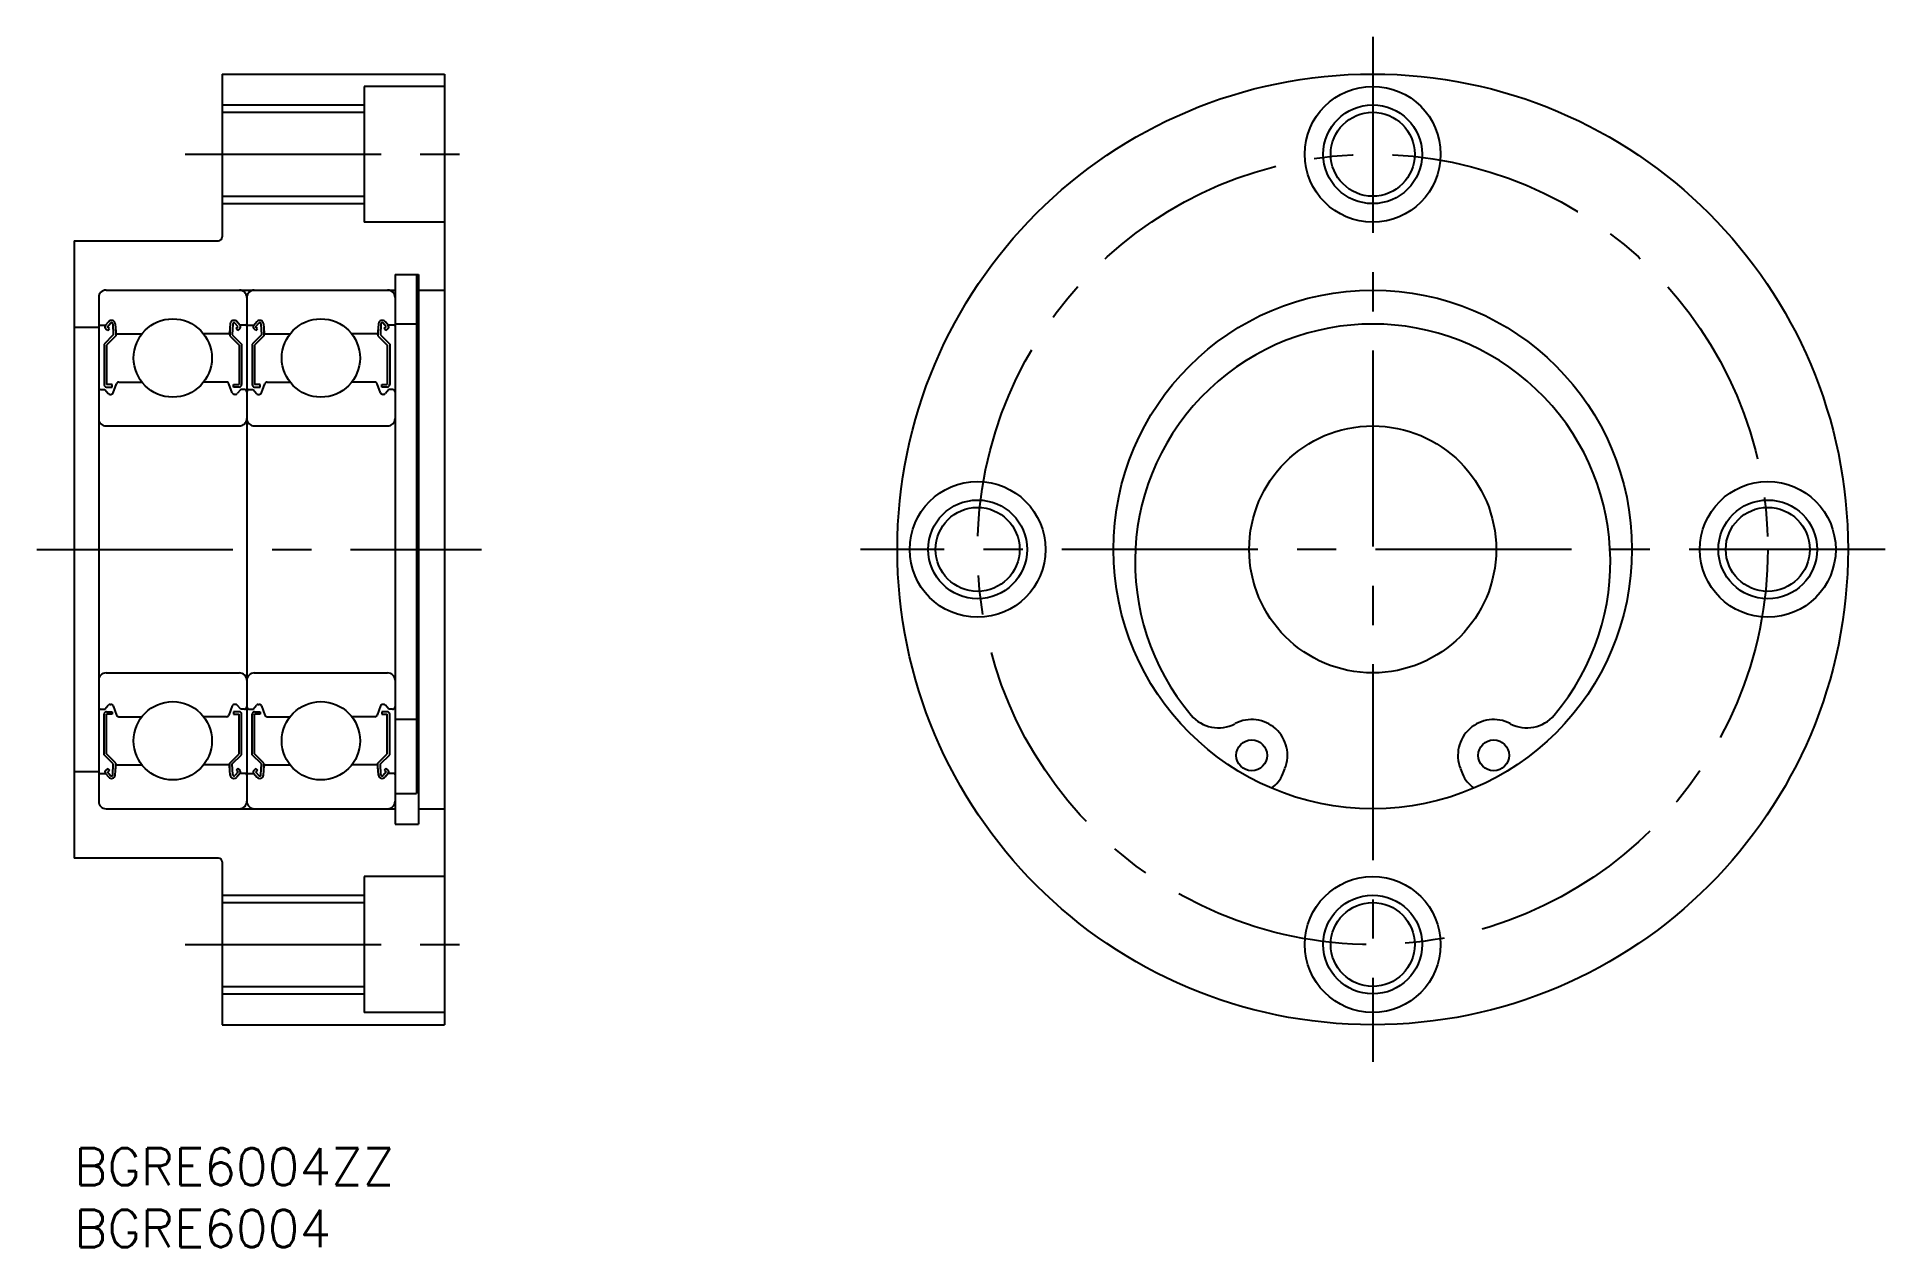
# Model space of a CAD drawing. Extents: x -3 to 147, y -8 to 90.
import ezdxf

# ---------------------------------------------------------------- set-up
doc = ezdxf.new("R2010")
doc.units = 0
doc.header["$LTSCALE"] = 0.5
doc.linetypes.add('CENTER', pattern=[50.8, 31.75, -6.35, 6.35, -6.35])
for name, color, linetype in [('MSM_CENTER', 1, 'CENTER'), ('MSM_CONTINUOUS', 7, 'CONTINUOUS'), ('MSM_NARROW', 5, 'CONTINUOUS'), ('MSM_PART_NUMBER', 7, 'CONTINUOUS')]:
    doc.layers.add(name, color=color, linetype=linetype)
doc.styles.get("Standard").update_dxf_attribs({"font": 'txt.shx', "height": 3, "bigfont": 'bigfont.shx'})

# ---------------------------------------------------------------- blocks, each defined once
blk = doc.blocks.new('*U9')
at = {"layer": 'MSM_PART_NUMBER'}
blk.add_text('BGRE6004ZZ', height=3, dxfattribs=at).set_placement((0, -3))
blk = doc.blocks.new('*U10')
at = {"layer": 'MSM_PART_NUMBER'}
blk.add_text('BGRE6004', height=3, dxfattribs=at).set_placement((0, -8))

msp = doc.modelspace()

# ---------------------------------------------------------------- linework, layer by layer
at = {"layer": 'MSM_CENTER'}
for p, q in [((105.19, 90), (105.19, 7)), ((9, 80.5), (33, 80.5)), ((-3, 48.5), (33, 48.5)), ((146.69, 48.5), (63.69, 48.5)), ((9, 16.5), (33, 16.5))]:
    msp.add_line(p, q, dxfattribs=at)
msp.add_circle((105.19, 48.5), 32, dxfattribs=at)
at = {"layer": 'MSM_CONTINUOUS'}
for p, q in [((12, 87), (12, 73.8)), ((12, 87), (30, 87)), ((30, 87), (30, 10)), ((23.5, 86), (23.5, 75)), ((30, 86), (23.5, 86)), ((12, 83.9), (23.5, 83.9)), ((12, 77.1), (23.5, 77.1)), ((30, 75), (23.5, 75)), ((0, 73.5), (0, 23.5)), ((0, 73.5), (11.7, 73.5)), ((26, 70.75), (26, 26.25)), ((26, 70.75), (27.9, 70.75)), ((27.75, 70.75), (27.75, 28.74)), ((27.9, 70.75), (27.9, 26.25)), ((2, 68.9), (2, 28.1)), ((2.6, 69.5), (26, 69.5)), ((14, 68.9), (14, 28.1)), ((27.9, 69.5), (30, 69.5)), ((0, 66.5), (2, 66.5)), ((2.1, 66.65), (2.56, 66.65)), ((3.18, 65.88), (2.43, 65.13)), ((2.56, 66.65), (2.81, 66.95)), ((2.74, 66.24), (2.58, 66.37)), ((2.71, 66.52), (2.96, 66.82)), ((2.87, 66.39), (2.71, 66.52)), ((2.74, 66.24), (2.87, 66.39)), ((3.14, 66.76), (3.18, 65.88)), ((3.34, 66.78), (3.4, 66.04)), ((3.38, 66.27), (3.38, 65.8)), ((3.5, 65.95), (5.49, 65.95)), ((12.5, 65.95), (10.51, 65.95)), ((12.66, 66.78), (12.6, 66.04)), ((12.62, 66.27), (12.62, 65.8)), ((12.86, 66.76), (12.82, 65.88)), ((12.82, 65.88), (13.57, 65.13)), ((13.29, 66.52), (13.04, 66.82)), ((13.13, 66.39), (13.29, 66.52)), ((13.26, 66.24), (13.13, 66.39)), ((13.44, 66.65), (13.19, 66.95)), ((13.26, 66.24), (13.42, 66.37)), ((13.9, 66.65), (13.44, 66.65)), ((14.1, 66.65), (14.56, 66.65)), ((15.18, 65.88), (14.43, 65.13)), ((14.56, 66.65), (14.81, 66.95)), ((14.74, 66.24), (14.58, 66.37)), ((14.71, 66.52), (14.96, 66.82)), ((14.87, 66.39), (14.71, 66.52)), ((14.74, 66.24), (14.87, 66.39)), ((15.14, 66.76), (15.18, 65.88)), ((15.34, 66.78), (15.4, 66.04)), ((15.38, 66.27), (15.38, 65.8)), ((15.5, 65.95), (17.49, 65.95)), ((24.5, 65.95), (22.51, 65.95)), ((24.66, 66.78), (24.6, 66.04)), ((24.62, 66.27), (24.62, 65.8)), ((24.86, 66.76), (24.82, 65.88)), ((24.82, 65.88), (25.57, 65.13)), ((25.29, 66.52), (25.04, 66.82)), ((25.13, 66.39), (25.29, 66.52)), ((25.26, 66.24), (25.13, 66.39)), ((25.44, 66.65), (25.19, 66.95)), ((25.26, 66.24), (25.42, 66.37)), ((25.9, 66.65), (25.44, 66.65)), ((27.75, 66.75), (26, 66.75)), ((2.43, 65.13), (2.43, 61.85)), ((3.38, 65.8), (2.63, 65.05)), ((2.63, 65.05), (2.63, 61.85)), ((12.62, 65.8), (13.37, 65.05)), ((13.37, 65.05), (13.37, 61.85)), ((13.57, 65.13), (13.57, 61.85)), ((14.43, 65.13), (14.43, 61.85)), ((15.38, 65.8), (14.63, 65.05)), ((14.63, 65.05), (14.63, 61.85)), ((24.62, 65.8), (25.37, 65.05)), ((25.37, 65.05), (25.37, 61.85)), ((25.57, 65.13), (25.57, 61.85)), ((2.2, 61.45), (2.5, 61.45)), ((2.5, 61.45), (2.78, 61.12)), ((3.08, 61.85), (2.63, 61.85)), ((2.63, 61.65), (3.08, 61.65)), ((3.08, 61.65), (3.08, 61.85)), ((3.18, 61.18), (3.45, 61.92)), ((3.64, 62.05), (5.49, 62.05)), ((12.36, 62.05), (10.51, 62.05)), ((12.82, 61.18), (12.55, 61.92)), ((12.92, 61.85), (13.37, 61.85)), ((12.92, 61.65), (12.92, 61.85)), ((13.37, 61.65), (12.92, 61.65)), ((13.5, 61.45), (13.22, 61.12)), ((13.8, 61.45), (13.5, 61.45)), ((14.2, 61.45), (14.5, 61.45)), ((14.5, 61.45), (14.78, 61.12)), ((15.08, 61.85), (14.63, 61.85)), ((14.63, 61.65), (15.08, 61.65)), ((15.08, 61.65), (15.08, 61.85)), ((15.18, 61.18), (15.45, 61.92)), ((15.64, 62.05), (17.49, 62.05)), ((24.36, 62.05), (22.51, 62.05)), ((24.82, 61.18), (24.55, 61.92)), ((24.92, 61.85), (25.37, 61.85)), ((24.92, 61.65), (24.92, 61.85)), ((25.37, 61.65), (24.92, 61.65)), ((25.5, 61.45), (25.22, 61.12)), ((25.8, 61.45), (25.5, 61.45)), ((2.93, 61.05), (2.99, 61.05)), ((13.07, 61.05), (13.01, 61.05)), ((14.93, 61.05), (14.99, 61.05)), ((25.07, 61.05), (25.01, 61.05)), ((2.6, 58.5), (13.4, 58.5)), ((14.6, 58.5), (25.4, 58.5)), ((2.6, 38.5), (13.4, 38.5)), ((14.6, 38.5), (25.4, 38.5)), ((2.93, 35.95), (2.99, 35.95)), ((13.07, 35.95), (13.01, 35.95)), ((14.93, 35.95), (14.99, 35.95)), ((25.07, 35.95), (25.01, 35.95)), ((2.2, 35.55), (2.5, 35.55)), ((2.43, 31.87), (2.43, 35.15)), ((2.5, 35.55), (2.78, 35.88)), ((2.63, 35.35), (3.08, 35.35)), ((2.63, 31.95), (2.63, 35.15)), ((3.08, 35.15), (2.63, 35.15)), ((3.08, 35.35), (3.08, 35.15)), ((3.18, 35.82), (3.45, 35.08)), ((3.64, 34.95), (5.49, 34.95)), ((12.36, 34.95), (10.51, 34.95)), ((12.82, 35.82), (12.55, 35.08)), ((12.92, 35.35), (12.92, 35.15)), ((13.37, 35.35), (12.92, 35.35)), ((12.92, 35.15), (13.37, 35.15)), ((13.5, 35.55), (13.22, 35.88)), ((13.37, 31.95), (13.37, 35.15)), ((13.8, 35.55), (13.5, 35.55)), ((13.57, 31.87), (13.57, 35.15)), ((14.2, 35.55), (14.5, 35.55)), ((14.43, 31.87), (14.43, 35.15)), ((14.5, 35.55), (14.78, 35.88)), ((14.63, 35.35), (15.08, 35.35)), ((14.63, 31.95), (14.63, 35.15)), ((15.08, 35.15), (14.63, 35.15)), ((15.08, 35.35), (15.08, 35.15)), ((15.18, 35.82), (15.45, 35.08)), ((15.64, 34.95), (17.49, 34.95)), ((24.36, 34.95), (22.51, 34.95)), ((24.82, 35.82), (24.55, 35.08)), ((24.92, 35.35), (24.92, 35.15)), ((25.37, 35.35), (24.92, 35.35)), ((24.92, 35.15), (25.37, 35.15)), ((25.5, 35.55), (25.22, 35.88)), ((25.37, 31.95), (25.37, 35.15)), ((25.8, 35.55), (25.5, 35.55)), ((25.57, 31.87), (25.57, 35.15)), ((27.75, 34.72), (26, 34.72)), ((3.18, 31.12), (2.43, 31.87)), ((3.38, 31.2), (2.63, 31.95)), ((12.62, 31.2), (13.37, 31.95)), ((12.82, 31.12), (13.57, 31.87)), ((15.18, 31.12), (14.43, 31.87)), ((15.38, 31.2), (14.63, 31.95)), ((24.62, 31.2), (25.37, 31.95)), ((24.82, 31.12), (25.57, 31.87)), ((0, 30.5), (2, 30.5)), ((2.1, 30.35), (2.56, 30.35)), ((2.56, 30.35), (2.81, 30.05)), ((2.74, 30.76), (2.58, 30.63)), ((2.87, 30.61), (2.71, 30.48)), ((2.71, 30.48), (2.96, 30.18)), ((2.74, 30.76), (2.87, 30.61)), ((3.14, 30.24), (3.18, 31.12)), ((3.34, 30.22), (3.4, 30.96)), ((3.38, 30.73), (3.38, 31.2)), ((3.5, 31.05), (5.49, 31.05)), ((12.5, 31.05), (10.51, 31.05)), ((12.66, 30.22), (12.6, 30.96)), ((12.62, 30.73), (12.62, 31.2)), ((12.86, 30.24), (12.82, 31.12)), ((13.29, 30.48), (13.04, 30.18)), ((13.26, 30.76), (13.13, 30.61)), ((13.13, 30.61), (13.29, 30.48)), ((13.44, 30.35), (13.19, 30.05)), ((13.26, 30.76), (13.42, 30.63)), ((13.9, 30.35), (13.44, 30.35)), ((14.1, 30.35), (14.56, 30.35)), ((14.56, 30.35), (14.81, 30.05)), ((14.74, 30.76), (14.58, 30.63)), ((14.87, 30.61), (14.71, 30.48)), ((14.71, 30.48), (14.96, 30.18)), ((14.74, 30.76), (14.87, 30.61)), ((15.14, 30.24), (15.18, 31.12)), ((15.34, 30.22), (15.4, 30.96)), ((15.38, 30.73), (15.38, 31.2)), ((15.5, 31.05), (17.49, 31.05)), ((24.5, 31.05), (22.51, 31.05)), ((24.66, 30.22), (24.6, 30.96)), ((24.62, 30.73), (24.62, 31.2)), ((24.86, 30.24), (24.82, 31.12)), ((25.29, 30.48), (25.04, 30.18)), ((25.26, 30.76), (25.13, 30.61)), ((25.13, 30.61), (25.29, 30.48)), ((25.44, 30.35), (25.19, 30.05)), ((25.26, 30.76), (25.42, 30.63)), ((25.9, 30.35), (25.44, 30.35)), ((97.91, 30.31), (98.08, 30.74)), ((112.29, 30.74), (112.47, 30.31)), ((26, 28.74), (27.75, 28.74)), ((2.6, 27.5), (26, 27.5)), ((27.9, 27.5), (30, 27.5)), ((26, 26.25), (27.9, 26.25)), ((11.7, 23.5), (0, 23.5)), ((12, 23.2), (12, 10)), ((30, 22), (23.5, 22)), ((23.5, 22), (23.5, 11)), ((12, 19.9), (23.5, 19.9)), ((12, 13.1), (23.5, 13.1)), ((30, 11), (23.5, 11)), ((12, 10), (30, 10))]:
    msp.add_line(p, q, dxfattribs=at)
for centre, radius in [((105.19, 48.5), 38.5), ((105.19, 80.5), 5.5), ((105.19, 80.5), 3.4), ((105.19, 48.5), 21), ((8, 64), 3.17), ((20, 64), 3.17), ((105.19, 48.5), 10), ((73.19, 48.5), 5.5), ((137.19, 48.5), 5.5), ((73.19, 48.5), 3.4), ((137.19, 48.5), 3.4), ((8, 33), 3.17), ((20, 33), 3.17), ((95.39, 31.82), 1.25), ((114.99, 31.82), 1.25), ((105.19, 16.5), 5.5), ((105.19, 16.5), 3.4)]:
    msp.add_circle(centre, radius, dxfattribs=at)
for centre, radius, start, end in [((11.7, 73.8), 0.3, 270, 0), ((2.6, 68.9), 0.6, 90, 180), ((13.4, 68.9), 0.6, 0, 90), ((14.6, 68.9), 0.6, 90, 180), ((25.4, 68.9), 0.6, 0, 90), ((2.1, 66.75), 0.1, 180, 270), ((2.71, 66.52), 0.2, 140.002, 230.0826), ((3.04, 66.75), 0.3, 4.9967, 140.002), ((3.04, 66.75), 0.1, 2.8198, 140.0002), ((3.5, 66.05), 0.1, 184.9967, 270), ((12.5, 66.05), 0.1, 270, 355.0033), ((12.96, 66.75), 0.3, 39.998, 175.0033), ((12.96, 66.75), 0.1, 39.9998, 177.1802), ((13.29, 66.52), 0.2, 309.9174, 39.998), ((13.9, 66.75), 0.1, 270, 0), ((14.1, 66.75), 0.1, 180, 270), ((14.71, 66.52), 0.2, 140.002, 230.0826), ((15.04, 66.75), 0.3, 4.9967, 140.002), ((15.04, 66.75), 0.1, 2.8198, 140.0002), ((15.5, 66.05), 0.1, 184.9967, 270), ((24.5, 66.05), 0.1, 270, 355.0033), ((24.96, 66.75), 0.3, 39.998, 175.0033), ((24.96, 66.75), 0.1, 39.9998, 177.1802), ((25.29, 66.52), 0.2, 309.9174, 39.998), ((25.9, 66.75), 0.1, 270, 0), ((105.19, 47.5), 19.25, 319.8252, 220.1748), ((2.2, 61.25), 0.2, 90, 180), ((2.63, 61.85), 0.2, 180, 270), ((3.64, 61.85), 0.2, 90, 159.9914), ((12.36, 61.85), 0.2, 20.0086, 90), ((13.37, 61.85), 0.2, 270, 0), ((13.8, 61.25), 0.2, 0, 90), ((14.2, 61.25), 0.2, 90, 180), ((14.63, 61.85), 0.2, 180, 270), ((15.64, 61.85), 0.2, 90, 159.9914), ((24.36, 61.85), 0.2, 20.0086, 90), ((25.37, 61.85), 0.2, 270, 360), ((25.8, 61.25), 0.2, 0, 90), ((2.93, 61.25), 0.2, 219.9945, 270), ((2.99, 61.25), 0.2, 270, 339.9914), ((13.01, 61.25), 0.2, 200.0086, 270), ((13.07, 61.25), 0.2, 270, 320.0055), ((14.93, 61.25), 0.2, 219.9945, 270), ((14.99, 61.25), 0.2, 270, 339.9914), ((25.01, 61.25), 0.2, 200.0086, 270), ((25.07, 61.25), 0.2, 270, 320.0055), ((2.6, 59.1), 0.6, 180, 270), ((13.4, 59.1), 0.6, 270, 0), ((14.6, 59.1), 0.6, 180, 270), ((25.4, 59.1), 0.6, 270, 0), ((2.6, 37.9), 0.6, 90, 180), ((13.4, 37.9), 0.6, 0, 90), ((14.6, 37.9), 0.6, 90, 180), ((25.4, 37.9), 0.6, 0, 90), ((2.93, 35.75), 0.2, 90, 140.0055), ((2.99, 35.75), 0.2, 20.0086, 90), ((13.01, 35.75), 0.2, 90, 159.9914), ((13.07, 35.75), 0.2, 39.9945, 90), ((14.93, 35.75), 0.2, 90, 140.0055), ((14.99, 35.75), 0.2, 20.0086, 90), ((25.01, 35.75), 0.2, 90, 159.9914), ((25.07, 35.75), 0.2, 39.9945, 90), ((2.2, 35.75), 0.2, 180, 270), ((2.63, 35.15), 0.2, 90, 180), ((3.64, 35.15), 0.2, 200.0086, 270), ((12.36, 35.15), 0.2, 270, 339.9914), ((13.37, 35.15), 0.2, 0, 90), ((13.8, 35.75), 0.2, 270, 0), ((14.2, 35.75), 0.2, 180, 270), ((14.63, 35.15), 0.2, 90, 180), ((15.64, 35.15), 0.2, 200.0086, 270), ((24.36, 35.15), 0.2, 270, 339.9914), ((25.37, 35.15), 0.2, 0, 90), ((25.8, 35.75), 0.2, 270, 0), ((92.69, 36.95), 2.9, 220.1748, 297.6623), ((95.39, 31.82), 2.9, 338.1911, 117.6623), ((114.99, 31.82), 2.9, 62.3377, 201.8089), ((117.68, 36.95), 2.9, 242.3377, 319.8252), ((2.1, 30.25), 0.1, 90, 180), ((2.71, 30.48), 0.2, 129.9174, 219.998), ((3.04, 30.25), 0.3, 219.998, 355.0033), ((3.04, 30.25), 0.1, 219.9998, 357.1802), ((3.5, 30.95), 0.1, 90, 175.0033), ((12.5, 30.95), 0.1, 4.9967, 90), ((12.96, 30.25), 0.3, 184.9967, 320.002), ((12.96, 30.25), 0.1, 182.8198, 320.0002), ((13.29, 30.48), 0.2, 320.002, 50.0826), ((13.9, 30.25), 0.1, 0, 90), ((14.1, 30.25), 0.1, 90, 180), ((14.71, 30.48), 0.2, 129.9174, 219.998), ((15.04, 30.25), 0.3, 219.998, 355.0033), ((15.04, 30.25), 0.1, 219.9998, 357.1802), ((15.5, 30.95), 0.1, 90, 175.0033), ((24.5, 30.95), 0.1, 4.9967, 90), ((24.96, 30.25), 0.3, 184.9967, 320.002), ((24.96, 30.25), 0.1, 182.8198, 320.0002), ((25.29, 30.48), 0.2, 320.002, 50.0826), ((25.9, 30.25), 0.1, 0, 90), ((95.59, 31.24), 2.5, 304.0128, 338.1911), ((114.79, 31.24), 2.5, 201.8089, 235.9872), ((2.6, 28.1), 0.6, 180, 270), ((13.4, 28.1), 0.6, 270, 0), ((14.6, 28.1), 0.6, 180, 270), ((25.4, 28.1), 0.6, 270, 0), ((11.7, 23.2), 0.3, 0, 90)]:
    msp.add_arc(centre, radius, start, end, dxfattribs=at)
at = {"layer": 'MSM_NARROW'}
for p, q in [((12, 84.5), (23.5, 84.5)), ((12, 76.5), (23.5, 76.5)), ((12, 20.5), (23.5, 20.5)), ((12, 12.5), (23.5, 12.5))]:
    msp.add_line(p, q, dxfattribs=at)
for centre in [(105.19, 80.5), (73.19, 48.5), (137.19, 48.5), (105.19, 16.5)]:
    msp.add_circle(centre, 4, dxfattribs=at)

# ---------------------------------------------------------------- block references
at = {"layer": 'MSM_CONTINUOUS'}
for name in ['*U9', '*U10']:
    msp.add_blockref(name, (0, 0), dxfattribs=at)

doc.saveas('drawing.dxf')
